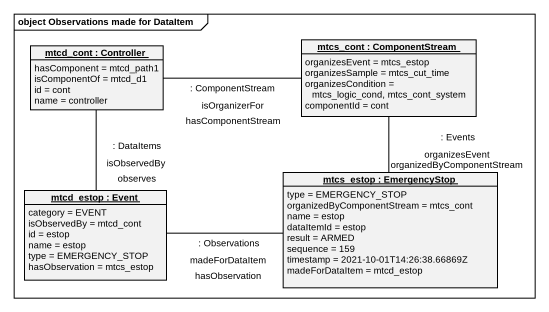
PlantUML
@startuml
mainframe object Observations made for DataItem
hide circle
hide empty members
object "mtcd_cont : Controller" as mtcd_cont {
  hasComponent = mtcd_path1
  isComponentOf = mtcd_d1
  id = cont
  name = controller
}
object "mtcs_cont : ComponentStream" as mtcs_cont {
  organizesEvent = mtcs_estop
  organizesSample = mtcs_cut_time
  organizesCondition = mtcs_logic_cond, mtcs_cont_system
  componentId = cont
}
object "mtcd_estop : Event" as mtcd_estop {
  category = EVENT
  isObservedBy = mtcd_cont
  id = estop
  name = estop
  type = EMERGENCY_STOP
  hasObservation = mtcs_estop
}
object "mtcs_estop : EmergencyStop" as mtcs_estop {
  type = EMERGENCY_STOP
  organizedByComponentStream = mtcs_cont
  name = estop
  dataItemId = estop
  result = ARMED
  sequence = 159
  timestamp = 2021-10-01T14:26:38.66869Z
  madeForDataItem = mtcd_estop
}
mtcd_cont -right- mtcs_cont : : ComponentStream\nisOrganizerFor\nhasComponentStream
mtcd_cont -- mtcd_estop : : DataItems\nisObservedBy\nobserves
mtcd_estop -right- mtcs_estop : : Observations\nmadeForDataItem\nhasObservation
mtcs_estop -up- mtcs_cont : : Events\norganizesEvent\norganizedByComponentStream
@enduml
